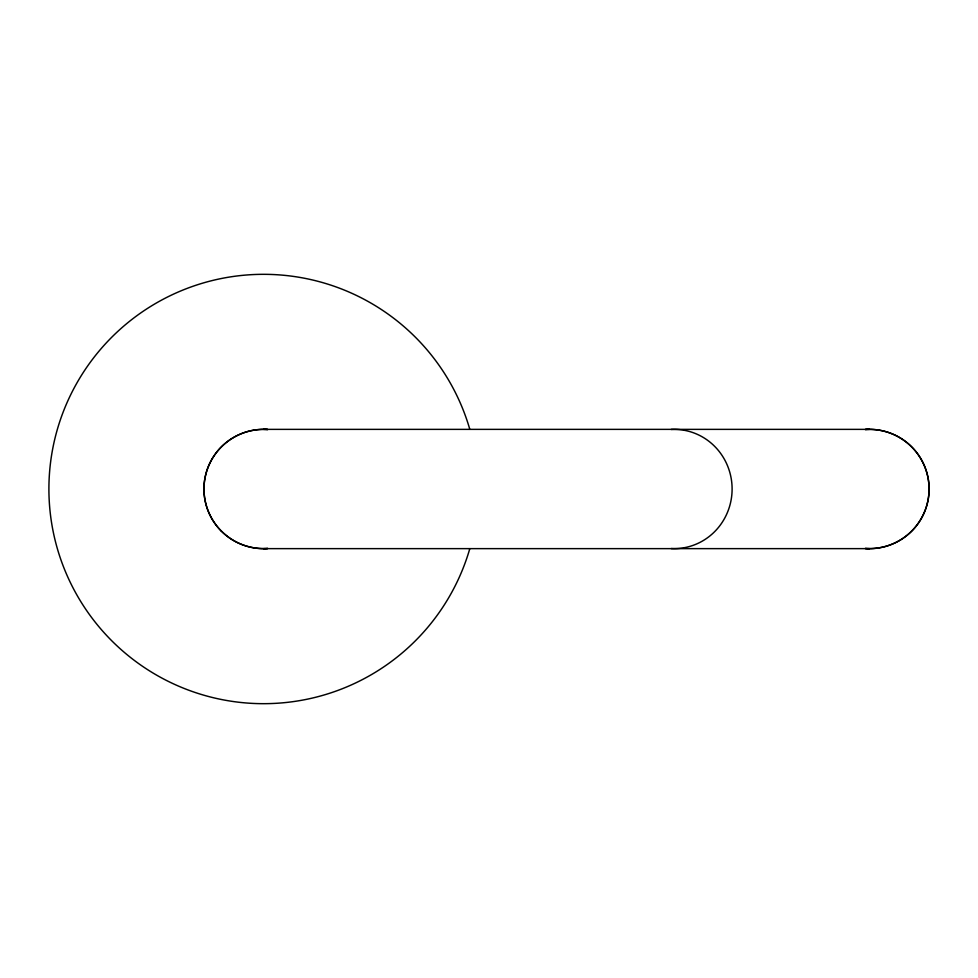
<?xml version="1.0" encoding="UTF-8"?>
<svg xmlns="http://www.w3.org/2000/svg" width="978" height="978" viewBox="0 0 978 978"><rect width="100%" height="100%" fill="white"/><g stroke="black" fill="none" stroke-linecap="round" stroke-linejoin="round"><path stroke-width="1.47" d="M263.583 429.366L869.466 429.366M263.583 548.634L869.466 548.634M469.733 548.915A214.683 214.683 0 0 1 139.218 663.989A214.683 214.683 0 0 1 139.218 314.011A214.683 214.683 0 0 1 469.733 429.085M671.14 429.452A59.634 57.946 -90 0 1 732.106 489A59.634 57.946 -90 0 1 671.14 548.548M929.1 489A59.634 59.634 0 0 0 865.224 429.513A60.294 59.878 -90 0 1 911.618 446.848A59.389 58.986 -90 0 1 911.643 531.176A60.294 59.878 -90 0 1 865.224 548.475A59.634 59.634 0 0 0 929.1 489M221.431 531.152A60.343 59.902 90 0 0 267.825 548.475A59.634 59.634 0 0 1 203.95 489A59.634 59.634 0 0 1 267.825 429.513A60.343 59.902 90 0 0 221.431 446.848A59.377 58.937 90 0 0 221.407 531.176"/></g></svg>
